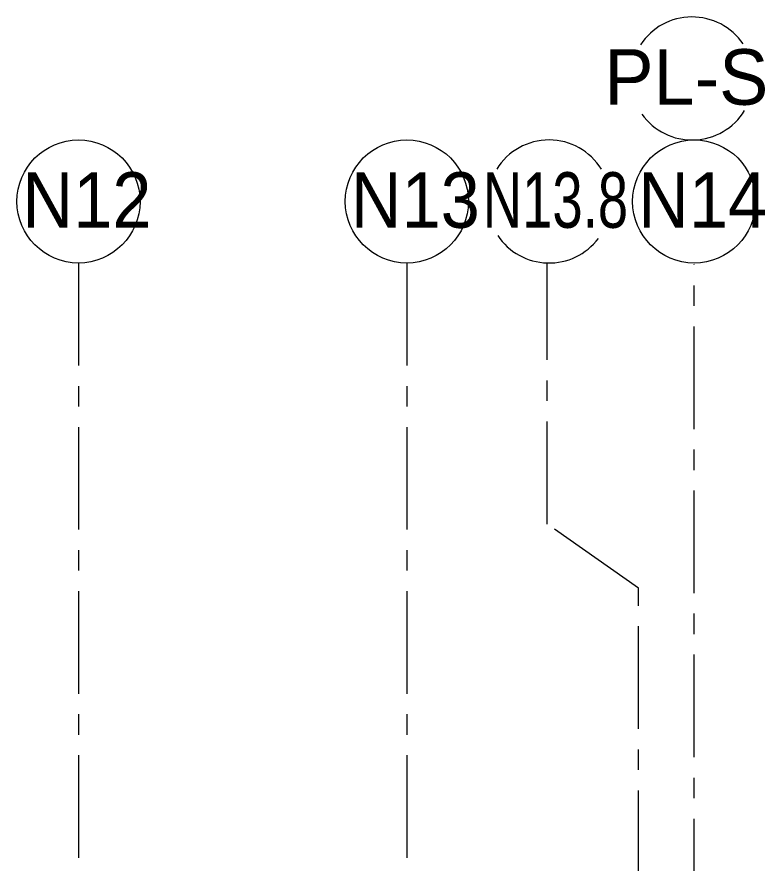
# Model space of a CAD drawing. Header units: inches. Extents: x -26575 to 27, y -11337 to 2257.
# Drawn here: x -21457 to -21019.6, y 1762.2 to 2257.2 of the extents above; entities that cross this region are included whole.
import ezdxf

# ---------------------------------------------------------------- set-up
doc = ezdxf.new("R2010")
doc.units = ezdxf.units.IN
doc.header["$LTSCALE"] = 48
doc.header["$MEASUREMENT"] = 0
doc.linetypes.add('A106$0$CENTER', pattern=[2, 1.25, -0.25, 0.25, -0.25])
doc.linetypes.add('A112$0$CENTER', pattern=[2, 1.25, -0.25, 0.25, -0.25])
for name, color, linetype in [('A106$0$A-GRID-1DP0-15', 8, 'Continuous'), ('A106$0$A-GRID-GRDP0-12', 8, 'Continuous'), ('A106$0$A-GRID-GRDP0-15', 8, 'Continuous'), ('A106$0$A-GRID-IDP0-12', 8, 'Continuous'), ('A112$0$A-GRID-1DP0-15', 8, 'Continuous'), ('A112$0$A-GRID-GRDP0-12', 8, 'Continuous'), ('A112$0$A-GRID-GRDP0-15', 8, 'Continuous'), ('A112$0$A-GRID-IDP0-12', 8, 'Continuous'), ('XREF', 7, 'Continuous')]:
    doc.layers.add(name, color=color, linetype=linetype)
doc.styles.add('A106$0$style-Arial', font='arial.ttf')
doc.styles.add('A112$0$style-Arial', font='arial.ttf')

# ---------------------------------------------------------------- blocks, each defined once
blk = doc.blocks.new('A106')
at = {"layer": 'A106$0$A-GRID-1DP0-15', "lineweight": 13}
for centre in [(-21421.02362194211, 2149.236184367351), (-21229.02362194211, 2149.236184367349), (-21061.02362194211, 2149.236184367351)]:
    blk.add_circle(centre, 36, dxfattribs=at)
for start, end in [(34.07434280664199, 146.7799207234853), (215.4208430317539, 328.5678370346141)]:
    blk.add_arc((-21062.27644972162, 2221.214378076248), 36, start, end, dxfattribs=at)
at = {"layer": 'A106$0$A-GRID-GRDP0-12', "linetype": 'A106$0$CENTER', "lineweight": 0}
for p, q in [((-21146.91616628519, 2074.610094365508), (-21146.91616628519, 2113.251220614201)), ((-21146.91616628519, 1960.52863962184), (-21146.91616628519, 2113.251220614201)), ((-21093.52391113202, 1922.98617637758), (-21146.91616628519, 1960.52863962184)), ((-21093.52391113202, -79.32637161379375), (-21093.52391113202, 1922.98617637758))]:
    blk.add_line(p, q, dxfattribs=at)
at = {"layer": 'A106$0$A-GRID-GRDP0-15', "linetype": 'A106$0$CENTER', "lineweight": 0}
for p, q in [((-21421.02362203524, 2113.236184367352), (-21421.02362198513, -676.904207786646)), ((-21229.02362203525, 2113.236184367352), (-21229.02362198513, -676.9042077866469)), ((-21061.02362183126, -3071.901732442065), (-21061.02362206226, 2112.44381519877))]:
    blk.add_line(p, q, dxfattribs=at)
at = {"layer": 'A106$0$A-GRID-IDP0-12', "lineweight": 13}
for start, end in [(31.64573015799461, 148.2917646829024), (213.5133165667061, 323.1751903263163)]:
    blk.add_arc((-21145.8759748362, 2149.236189722837), 36, start, end, dxfattribs=at)
at = {"layer": 'A106$0$A-GRID-1DP0-15', "lineweight": 13, "style": 'A106$0$style-Arial'}
for s, width, p in [('PL-S', 0.95, (-21113.55135149826, 2205.81838028181)), ('N12', 0.9061538461538463, (-21453.83434926461, 2133.840186572914)), ('N13', 0.9061538461538463, (-21261.83434926461, 2133.840186572912)), ('N14', 0.9061538461538463, (-21093.83434926461, 2133.840186572914))]:
    blk.add_text(s, height=32.49999999999999, dxfattribs=dict(at, width=width)).set_placement(p)
at = {"layer": 'A106$0$A-GRID-IDP0-12', "lineweight": 13, "style": 'A106$0$style-Arial', "width": 0.7015384615384617}
blk.add_text('N13.8', height=32.49999999999999, dxfattribs=at).set_placement((-21184.64710339939, 2133.840191928399))
blk = doc.blocks.new('A112')
at = {"layer": 'A112$0$A-GRID-1DP0-15', "lineweight": 13}
for centre in [(-21421.02362194211, 2149.236184367351), (-21229.02362194211, 2149.236184367349), (-21061.02362194211, 2149.236184367351)]:
    blk.add_circle(centre, 36, dxfattribs=at)
for start, end in [(34.07434280664199, 146.7799207234853), (215.4208430317539, 328.5678370346141)]:
    blk.add_arc((-21062.27644972162, 2221.214378076248), 36, start, end, dxfattribs=at)
at = {"layer": 'A112$0$A-GRID-GRDP0-12', "linetype": 'A112$0$CENTER', "lineweight": 0}
for p, q in [((-21146.91616628519, 2074.610094365508), (-21146.91616628519, 2113.251220614201)), ((-21146.91616628519, 1960.52863962184), (-21146.91616628519, 2113.251220614201)), ((-21093.52391113202, 1922.98617637758), (-21146.91616628519, 1960.52863962184)), ((-21093.52391113202, -79.32637161379375), (-21093.52391113202, 1922.98617637758))]:
    blk.add_line(p, q, dxfattribs=at)
at = {"layer": 'A112$0$A-GRID-GRDP0-15', "linetype": 'A112$0$CENTER', "lineweight": 0}
for p, q in [((-21421.02362203524, 2113.236184367352), (-21421.02362198513, -676.904207786646)), ((-21229.02362203525, 2113.236184367352), (-21229.02362198513, -676.9042077866469)), ((-21061.02362183126, -3071.901732442065), (-21061.02362206226, 2112.44381519877))]:
    blk.add_line(p, q, dxfattribs=at)
at = {"layer": 'A112$0$A-GRID-IDP0-12', "lineweight": 13}
for start, end in [(31.64573015799461, 148.2917646829024), (213.5133165667061, 323.1751903263163)]:
    blk.add_arc((-21145.8759748362, 2149.236189722837), 36, start, end, dxfattribs=at)
at = {"layer": 'A112$0$A-GRID-1DP0-15', "lineweight": 13, "style": 'A112$0$style-Arial'}
for s, width, p in [('PL-S', 0.95, (-21113.55135149826, 2205.81838028181)), ('N12', 0.9061538461538463, (-21453.83434926461, 2133.840186572914)), ('N13', 0.9061538461538463, (-21261.83434926461, 2133.840186572912)), ('N14', 0.9061538461538463, (-21093.83434926461, 2133.840186572914))]:
    blk.add_text(s, height=32.49999999999999, dxfattribs=dict(at, width=width)).set_placement(p)
at = {"layer": 'A112$0$A-GRID-IDP0-12', "lineweight": 13, "style": 'A112$0$style-Arial', "width": 0.7015384615384617}
blk.add_text('N13.8', height=32.49999999999999, dxfattribs=at).set_placement((-21184.64710339939, 2133.840191928399))

msp = doc.modelspace()

# ---------------------------------------------------------------- block references
at = {"layer": 'XREF'}
for name in ['A106', 'A112']:
    msp.add_blockref(name, (0, 0), dxfattribs=at)

doc.saveas('drawing.dxf')
